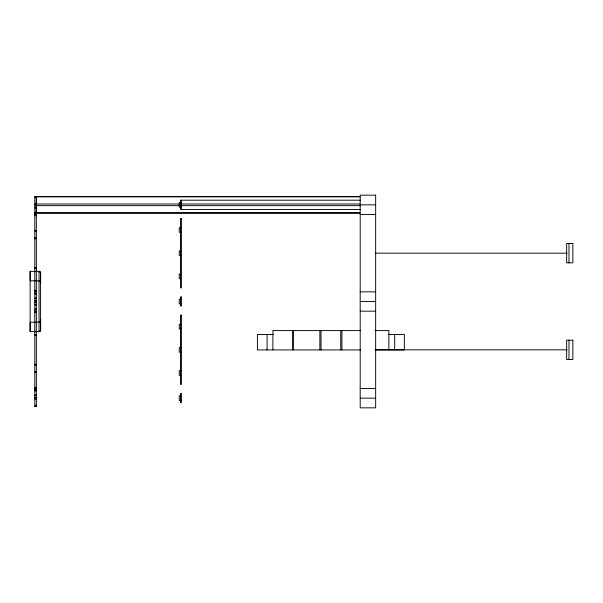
<?xml version="1.0" encoding="UTF-8"?>
<svg xmlns="http://www.w3.org/2000/svg" width="603" height="603" viewBox="0 0 603 603"><rect width="100%" height="100%" fill="white"/><g stroke="black" fill="none" stroke-linecap="round" stroke-linejoin="round"><path stroke-width="0.9" d="M36.338 212.814L36.338 205.661M36.338 204.018L36.338 196.864M39.044 331.967L39.044 321.844L40.589 321.844M40.589 319.914L40.589 331.009L39.044 331.085M40.589 283.086L40.589 271.983L39.044 271.983M359.855 196.525L34.793 196.525L34.793 406.475L36.338 406.475L36.338 196.525M34.793 196.864L359.855 196.864M35.487 197.686L36.338 197.686M360.421 200.196L180.787 200.196L180.787 209.475L360.421 209.475M180.787 202.518L179.242 202.518L179.242 207.161L180.787 207.161M34.793 204.018L359.855 204.018M35.487 204.839L36.338 204.839M360.195 204.839L375.661 204.839M34.793 205.661L359.855 205.661M34.793 207.666L36.338 207.666M35.487 208.487L36.338 208.487M35.487 211.992L36.338 211.992M34.793 212.814L359.855 212.814M34.793 213.153L359.855 213.153M360.195 214.502L375.661 214.502M34.793 214.819L36.338 214.819M34.793 215.64L36.338 215.64M180.787 227.648L179.242 227.648L179.242 232.291L180.787 232.291M34.793 230.768L36.338 230.768M35.487 231.59L36.338 231.59M34.793 237.921L36.338 237.921M34.793 238.743L36.338 238.743M180.787 250.848L179.242 250.848L179.242 255.491L180.787 255.491M375.435 253.17L567.106 253.17M34.793 267.596L36.338 267.596M34.793 268.41L36.338 268.41M39.044 271.373L30.15 271.373L30.15 280.794L39.044 280.794M180.787 274.048L179.242 274.048L179.242 278.684L180.787 278.684M39.044 281.156L40.589 281.156M34.793 290.699L36.338 290.699M34.793 291.513L36.338 291.513M360.195 291.837L375.661 291.837M34.793 293.186L36.338 293.186M34.793 293.525L36.338 293.525M35.487 294.347L36.338 294.347M35.487 297.852L36.338 297.852M34.793 298.666L36.338 298.666M180.787 299.178L179.242 299.178L179.242 303.822L180.787 303.822M34.793 300.678L36.338 300.678M35.487 301.5L36.338 301.5M360.195 301.5L375.661 301.5M34.793 302.322L36.338 302.322M34.793 304.334L36.338 304.334M35.487 305.148L36.338 305.148M35.487 308.653L36.338 308.653M34.793 309.475L36.338 309.475M34.793 309.814L36.338 309.814M360.195 311.163L375.661 311.163M34.793 311.487L36.338 311.487M34.793 312.301L36.338 312.301M180.787 324.316L179.242 324.316L179.242 328.952L180.787 328.952M360.684 330.587L272.888 330.587L272.888 349.921M374.938 330.587L388.882 330.587L388.882 349.921M39.044 331.627L30.15 331.627L30.15 322.206L39.044 322.206L39.044 271.026M273.649 334.454L257.421 334.454L257.421 349.921L360.684 349.921M388.581 334.454L404.349 334.454L404.349 349.921L374.938 349.921M34.793 334.59L36.338 334.59M34.793 335.404L36.338 335.404M180.787 347.509L179.242 347.509L179.242 352.152L180.787 352.152M375.435 349.83L567.106 349.83M34.793 364.257L36.338 364.257M34.793 365.079L36.338 365.079M180.787 370.709L179.242 370.709L179.242 375.352L180.787 375.352M35.487 371.41L36.338 371.41M34.793 372.232L36.338 372.232M34.793 387.36L36.338 387.36M34.793 388.181L36.338 388.181M360.195 388.498L375.661 388.498M34.793 389.847L36.338 389.847M34.793 390.186L36.338 390.186M35.487 391.008L36.338 391.008M35.487 394.513L36.338 394.513M34.793 395.334L36.338 395.334M180.787 395.839L179.242 395.839L179.242 400.482L180.787 400.482M34.793 397.339L36.338 397.339M35.487 398.161L36.338 398.161M360.195 398.161L375.661 398.161M34.793 398.982L36.338 398.982M35.487 405.314L36.338 405.314M34.793 406.136L36.338 406.136M568.983 243.506L568.983 262.833M568.983 340.167L568.983 359.494M394.686 334.454L394.686 349.921M341.909 330.587L341.909 349.921M340.748 330.587L340.748 349.921M321.03 330.587L321.03 349.921M319.869 330.587L319.869 349.921M293.578 330.587L293.578 349.921M292.417 330.587L292.417 349.921M267.091 334.454L267.091 349.921M181.171 200.196L181.171 209.475M40.589 271.908L40.589 331.085M30.15 271.026L30.15 331.967M375.661 195.168L360.195 195.168L360.195 407.832L375.661 407.832L375.661 195.168M181.171 218.369L180.787 218.369L180.787 287.97L181.171 287.97L181.171 218.369M572.85 243.506L566.662 243.506L566.662 262.833L572.85 262.833L572.85 243.506M181.171 296.857L180.787 296.857L180.787 306.143L181.171 306.143L181.171 296.857M181.171 315.03L180.787 315.03L180.787 384.631L181.171 384.631L181.171 315.03M572.85 340.167L566.662 340.167L566.662 359.494L572.85 359.494L572.85 340.167M181.171 393.525L180.787 393.525L180.787 402.804L181.171 402.804L181.171 393.525"/></g></svg>
